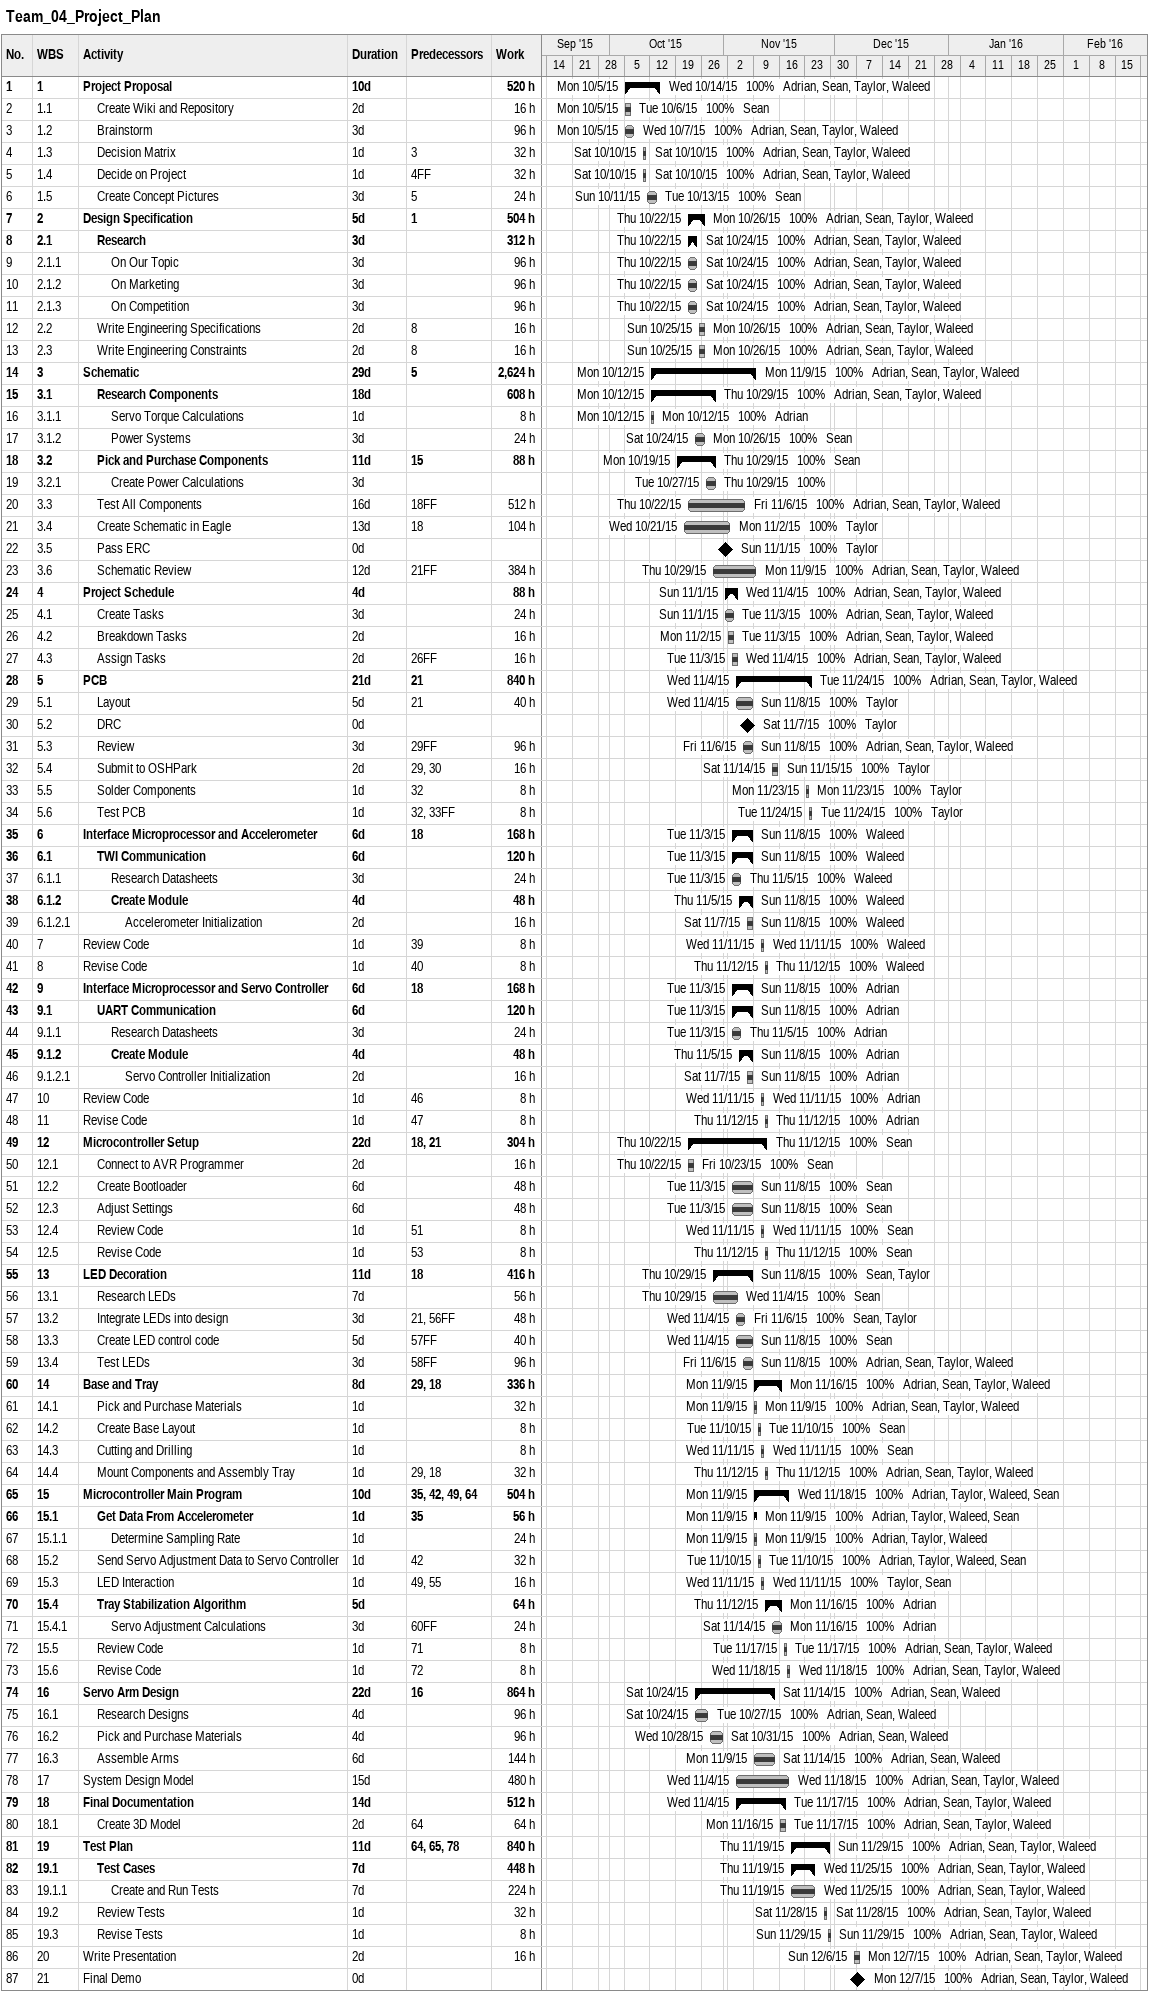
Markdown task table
Team_04_Project_Plan

| ID | WBS | Task | Duration | Start | Finish | Predecessors | Resources | % complete | Work (h) |
|---|---|---|---|---|---|---|---|---|---|
| 1 | 1 | **Project Proposal** | 10d | 2015-10-05 | 2015-10-14 |  | Adrian, Sean, Taylor, Waleed | 100 | 520 |
| 2 | 1.1 | Create Wiki and Repository | 2d | 2015-10-05 | 2015-10-06 |  | Sean | 100 | 16 |
| 3 | 1.2 | Brainstorm | 3d | 2015-10-05 | 2015-10-07 |  | Adrian, Sean, Taylor, Waleed | 100 | 96 |
| 4 | 1.3 | Decision Matrix | 1d | 2015-10-10 | 2015-10-10 | 3 | Adrian, Sean, Taylor, Waleed | 100 | 32 |
| 5 | 1.4 | Decide on Project | 1d | 2015-10-10 | 2015-10-10 | 4FF | Adrian, Sean, Taylor, Waleed | 100 | 32 |
| 6 | 1.5 | Create Concept Pictures | 3d | 2015-10-11 | 2015-10-13 | 5 | Sean | 100 | 24 |
| 7 | 2 | **Design Specification** | 5d | 2015-10-22 | 2015-10-26 | 1 | Adrian, Sean, Taylor, Waleed | 100 | 504 |
| 8 | 2.1 | **Research** | 3d | 2015-10-22 | 2015-10-24 |  | Adrian, Sean, Taylor, Waleed | 100 | 312 |
| 9 | 2.1.1 | On Our Topic | 3d | 2015-10-22 | 2015-10-24 |  | Adrian, Sean, Taylor, Waleed | 100 | 96 |
| 10 | 2.1.2 | On Marketing | 3d | 2015-10-22 | 2015-10-24 |  | Adrian, Sean, Taylor, Waleed | 100 | 96 |
| 11 | 2.1.3 | On Competition | 3d | 2015-10-22 | 2015-10-24 |  | Adrian, Sean, Taylor, Waleed | 100 | 96 |
| 12 | 2.2 | Write Engineering Specifications | 2d | 2015-10-25 | 2015-10-26 | 8 | Adrian, Sean, Taylor, Waleed | 100 | 16 |
| 13 | 2.3 | Write Engineering Constraints | 2d | 2015-10-25 | 2015-10-26 | 8 | Adrian, Sean, Taylor, Waleed | 100 | 16 |
| 14 | 3 | **Schematic** | 29d | 2015-10-12 | 2015-11-09 | 5 | Adrian, Sean, Taylor, Waleed | 100 | 2624 |
| 15 | 3.1 | **Research Components** | 18d | 2015-10-12 | 2015-10-29 |  | Adrian, Sean, Taylor, Waleed | 100 | 608 |
| 16 | 3.1.1 | Servo Torque Calculations | 1d | 2015-10-12 | 2015-10-12 |  | Adrian | 100 | 8 |
| 17 | 3.1.2 | Power Systems | 3d | 2015-10-24 | 2015-10-26 |  | Sean | 100 | 24 |
| 18 | 3.2 | **Pick and Purchase Components** | 11d | 2015-10-19 | 2015-10-29 | 15 | Sean | 100 | 88 |
| 19 | 3.2.1 | Create Power Calculations | 3d | 2015-10-27 | 2015-10-29 |  |  | 100 |  |
| 20 | 3.3 | Test All Components | 16d | 2015-10-22 | 2015-11-06 | 18FF | Adrian, Sean, Taylor, Waleed | 100 | 512 |
| 21 | 3.4 | Create Schematic in Eagle | 13d | 2015-10-21 | 2015-11-02 | 18 | Taylor | 100 | 104 |
| 22 | 3.5 | Pass ERC | 0d | 2015-11-01 | 2015-11-01 |  | Taylor | 100 |  |
| 23 | 3.6 | Schematic Review | 12d | 2015-10-29 | 2015-11-09 | 21FF | Adrian, Sean, Taylor, Waleed | 100 | 384 |
| 24 | 4 | **Project Schedule** | 4d | 2015-11-01 | 2015-11-04 |  | Adrian, Sean, Taylor, Waleed | 100 | 88 |
| 25 | 4.1 | Create Tasks | 3d | 2015-11-01 | 2015-11-03 |  | Adrian, Sean, Taylor, Waleed | 100 | 24 |
| 26 | 4.2 | Breakdown Tasks | 2d | 2015-11-02 | 2015-11-03 |  | Adrian, Sean, Taylor, Waleed | 100 | 16 |
| 27 | 4.3 | Assign Tasks | 2d | 2015-11-03 | 2015-11-04 | 26FF | Adrian, Sean, Taylor, Waleed | 100 | 16 |
| 28 | 5 | **PCB** | 21d | 2015-11-04 | 2015-11-24 | 21 | Adrian, Sean, Taylor, Waleed | 100 | 840 |
| 29 | 5.1 | Layout | 5d | 2015-11-04 | 2015-11-08 | 21 | Taylor | 100 | 40 |
| 30 | 5.2 | DRC | 0d | 2015-11-07 | 2015-11-07 |  | Taylor | 100 |  |
| 31 | 5.3 | Review | 3d | 2015-11-06 | 2015-11-08 | 29FF | Adrian, Sean, Taylor, Waleed | 100 | 96 |
| 32 | 5.4 | Submit to OSHPark | 2d | 2015-11-14 | 2015-11-15 | 29, 30 | Taylor | 100 | 16 |
| 33 | 5.5 | Solder Components | 1d | 2015-11-23 | 2015-11-23 | 32 | Taylor | 100 | 8 |
| 34 | 5.6 | Test PCB | 1d | 2015-11-24 | 2015-11-24 | 32, 33FF | Taylor | 100 | 8 |
| 35 | 6 | **Interface Microprocessor and Accelerometer** | 6d | 2015-11-03 | 2015-11-08 | 18 | Waleed | 100 | 168 |
| 36 | 6.1 | **TWI Communication** | 6d | 2015-11-03 | 2015-11-08 |  | Waleed | 100 | 120 |
| 37 | 6.1.1 | Research Datasheets | 3d | 2015-11-03 | 2015-11-05 |  | Waleed | 100 | 24 |
| 38 | 6.1.2 | **Create Module** | 4d | 2015-11-05 | 2015-11-08 |  | Waleed | 100 | 48 |
| 39 | 6.1.2.1 | Accelerometer Initialization | 2d | 2015-11-07 | 2015-11-08 |  | Waleed | 100 | 16 |
| 40 | 7 | Review Code | 1d | 2015-11-11 | 2015-11-11 | 39 | Waleed | 100 | 8 |
| 41 | 8 | Revise Code | 1d | 2015-11-12 | 2015-11-12 | 40 | Waleed | 100 | 8 |
| 42 | 9 | **Interface Microprocessor and Servo Controller** | 6d | 2015-11-03 | 2015-11-08 | 18 | Adrian | 100 | 168 |
| 43 | 9.1 | **UART Communication** | 6d | 2015-11-03 | 2015-11-08 |  | Adrian | 100 | 120 |
| 44 | 9.1.1 | Research Datasheets | 3d | 2015-11-03 | 2015-11-05 |  | Adrian | 100 | 24 |
| 45 | 9.1.2 | **Create Module** | 4d | 2015-11-05 | 2015-11-08 |  | Adrian | 100 | 48 |
| 46 | 9.1.2.1 | Servo Controller Initialization | 2d | 2015-11-07 | 2015-11-08 |  | Adrian | 100 | 16 |
| 47 | 10 | Review Code | 1d | 2015-11-11 | 2015-11-11 | 46 | Adrian | 100 | 8 |
| 48 | 11 | Revise Code | 1d | 2015-11-12 | 2015-11-12 | 47 | Adrian | 100 | 8 |
| 49 | 12 | **Microcontroller Setup** | 22d | 2015-10-22 | 2015-11-12 | 18, 21 | Sean | 100 | 304 |
| 50 | 12.1 | Connect to AVR Programmer | 2d | 2015-10-22 | 2015-10-23 |  | Sean | 100 | 16 |
| 51 | 12.2 | Create Bootloader | 6d | 2015-11-03 | 2015-11-08 |  | Sean | 100 | 48 |
| 52 | 12.3 | Adjust Settings | 6d | 2015-11-03 | 2015-11-08 |  | Sean | 100 | 48 |
| 53 | 12.4 | Review Code | 1d | 2015-11-11 | 2015-11-11 | 51 | Sean | 100 | 8 |
| 54 | 12.5 | Revise Code | 1d | 2015-11-12 | 2015-11-12 | 53 | Sean | 100 | 8 |
| 55 | 13 | **LED Decoration** | 11d | 2015-10-29 | 2015-11-08 | 18 | Sean, Taylor | 100 | 416 |
| 56 | 13.1 | Research LEDs | 7d | 2015-10-29 | 2015-11-04 |  | Sean | 100 | 56 |
| 57 | 13.2 | Integrate LEDs into design | 3d | 2015-11-04 | 2015-11-06 | 21, 56FF | Sean, Taylor | 100 | 48 |
| 58 | 13.3 | Create LED control code | 5d | 2015-11-04 | 2015-11-08 | 57FF | Sean | 100 | 40 |
| 59 | 13.4 | Test LEDs | 3d | 2015-11-06 | 2015-11-08 | 58FF | Adrian, Sean, Taylor, Waleed | 100 | 96 |
| 60 | 14 | **Base and Tray** | 8d | 2015-11-09 | 2015-11-16 | 29, 18 | Adrian, Sean, Taylor, Waleed | 100 | 336 |
| 61 | 14.1 | Pick and Purchase Materials | 1d | 2015-11-09 | 2015-11-09 |  | Adrian, Sean, Taylor, Waleed | 100 | 32 |
| 62 | 14.2 | Create Base Layout | 1d | 2015-11-10 | 2015-11-10 |  | Sean | 100 | 8 |
| 63 | 14.3 | Cutting and Drilling | 1d | 2015-11-11 | 2015-11-11 |  | Sean | 100 | 8 |
| 64 | 14.4 | Mount Components and Assembly Tray | 1d | 2015-11-12 | 2015-11-12 | 29, 18 | Adrian, Sean, Taylor, Waleed | 100 | 32 |
| 65 | 15 | **Microcontroller Main Program** | 10d | 2015-11-09 | 2015-11-18 | 35, 42, 49, 64 | Adrian, Taylor, Waleed, Sean | 100 | 504 |
| 66 | 15.1 | **Get Data From Accelerometer** | 1d | 2015-11-09 | 2015-11-09 | 35 | Adrian, Taylor, Waleed, Sean | 100 | 56 |
| 67 | 15.1.1 | Determine Sampling Rate | 1d | 2015-11-09 | 2015-11-09 |  | Adrian, Taylor, Waleed | 100 | 24 |
| 68 | 15.2 | Send Servo Adjustment Data to Servo Controller | 1d | 2015-11-10 | 2015-11-10 | 42 | Adrian, Taylor, Waleed, Sean | 100 | 32 |
| 69 | 15.3 | LED Interaction | 1d | 2015-11-11 | 2015-11-11 | 49, 55 | Taylor, Sean | 100 | 16 |
| 70 | 15.4 | **Tray Stabilization Algorithm** | 5d | 2015-11-12 | 2015-11-16 |  | Adrian | 100 | 64 |
| 71 | 15.4.1 | Servo Adjustment Calculations | 3d | 2015-11-14 | 2015-11-16 | 60FF | Adrian | 100 | 24 |
| 72 | 15.5 | Review Code | 1d | 2015-11-17 | 2015-11-17 | 71 | Adrian, Sean, Taylor, Waleed | 100 | 8 |
| 73 | 15.6 | Revise Code | 1d | 2015-11-18 | 2015-11-18 | 72 | Adrian, Sean, Taylor, Waleed | 100 | 8 |
| 74 | 16 | **Servo Arm Design** | 22d | 2015-10-24 | 2015-11-14 | 16 | Adrian, Sean, Waleed | 100 | 864 |
| 75 | 16.1 | Research Designs | 4d | 2015-10-24 | 2015-10-27 |  | Adrian, Sean, Waleed | 100 | 96 |
| 76 | 16.2 | Pick and Purchase Materials | 4d | 2015-10-28 | 2015-10-31 |  | Adrian, Sean, Waleed | 100 | 96 |
| 77 | 16.3 | Assemble Arms | 6d | 2015-11-09 | 2015-11-14 |  | Adrian, Sean, Waleed | 100 | 144 |
| 78 | 17 | System Design Model | 15d | 2015-11-04 | 2015-11-18 |  | Adrian, Sean, Taylor, Waleed | 100 | 480 |
| 79 | 18 | **Final Documentation** | 14d | 2015-11-04 | 2015-11-17 |  | Adrian, Sean, Taylor, Waleed | 100 | 512 |
| 80 | 18.1 | Create 3D Model | 2d | 2015-11-16 | 2015-11-17 | 64 | Adrian, Sean, Taylor, Waleed | 100 | 64 |
| 81 | 19 | **Test Plan** | 11d | 2015-11-19 | 2015-11-29 | 64, 65, 78 | Adrian, Sean, Taylor, Waleed | 100 | 840 |
| 82 | 19.1 | **Test Cases** | 7d | 2015-11-19 | 2015-11-25 |  | Adrian, Sean, Taylor, Waleed | 100 | 448 |
| 83 | 19.1.1 | Create and Run Tests | 7d | 2015-11-19 | 2015-11-25 |  | Adrian, Sean, Taylor, Waleed | 100 | 224 |
| 84 | 19.2 | Review Tests | 1d | 2015-11-28 | 2015-11-28 |  | Adrian, Sean, Taylor, Waleed | 100 | 32 |
| 85 | 19.3 | Revise Tests | 1d | 2015-11-29 | 2015-11-29 |  | Adrian, Sean, Taylor, Waleed | 100 | 8 |
| 86 | 20 | Write Presentation | 2d | 2015-12-06 | 2015-12-07 |  | Adrian, Sean, Taylor, Waleed | 100 | 16 |
| 87 | 21 | Final Demo | 0d | 2015-12-07 | 2015-12-07 |  | Adrian, Sean, Taylor, Waleed | 100 |  |
